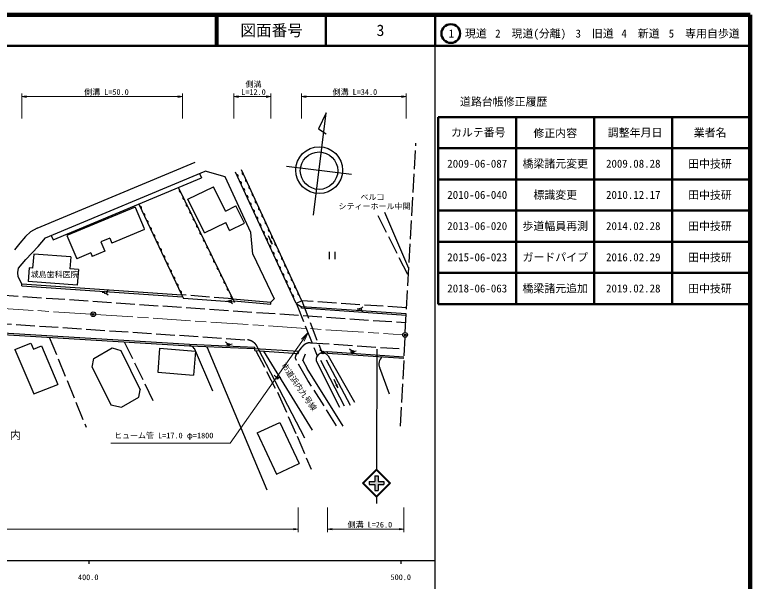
# Model space of a CAD drawing. Units: millimetres, scale not verified. Extents: x 40000 to 680000, y 20000 to 380000.
# Drawn here: x 444294 to 680000, y 198357 to 380000 of the extents above; entities that cross this region are included whole.
import ezdxf
from ezdxf.enums import TextEntityAlignment as Align

# ---------------------------------------------------------------- set-up
doc = ezdxf.new("R2010")
doc.units = ezdxf.units.MM
doc.header["$LTSCALE"] = 1000
doc.header["$PDMODE"] = 32
doc.header["$PDSIZE"] = 500
doc.linetypes.add('CHAIN', pattern=[18.5, 12, -1.5, 3.5, -1.5])
doc.linetypes.add('DASHED', pattern=[7.5, 6, -1.5])
for name, color, linetype, lineweight in [('M-BGD', 7, 'Continuous', 25), ('M-BGD-EXST', 7, 'Continuous', 25), ('M-BMK', 2, 'CHAIN', 13), ('M-BMK-HTXT', 7, 'Continuous', 13), ('M-BMK-SRVR', 3, 'Continuous', 25), ('M-STR-HTXT', 7, 'Continuous', 13), ('M-STR-STRC', 7, 'Continuous', 25), ('M-TTL', 2, 'Continuous', 140), ('M-TTL-BAND', 7, 'Continuous', 25), ('M-TTL-FRAM', 2, 'Continuous', 50), ('M-TTL-LINE', 7, 'Continuous', 50)]:
    doc.layers.add(name, color=color, linetype=linetype, lineweight=lineweight)
doc.layers.add('M-OTRS', color=6, linetype='Continuous')
doc.layers.add('M-TTL-TXT', color=7, linetype='Continuous')
doc.styles.add('ＭＳ ゴシック', font='')
doc.styles.get('ＭＳ ゴシック').set_extended_font_data('MS Gothic')

# ---------------------------------------------------------------- blocks, each defined once
blk = doc.blocks.new('open_arrow')
at = {"color": 0, "linetype": 'Continuous', "lineweight": -2}
blk.add_lwpolyline([(7.5, 1.25), (0, 0), (7.5, -1.25)], dxfattribs=at)

msp = doc.modelspace()

# ---------------------------------------------------------------- hatches: boundary and pattern name
at = {"layer": 'M-STR-STRC'}
msp.add_hatch(color=256, dxfattribs=at).paths.add_polyline_path([(557865, 230340), (559725, 230340), (559726, 232200), (560726, 232200), (560725, 230340), (562585, 230340), (562585, 229340), (560725, 229340), (560725, 227480), (559725, 227480), (559725, 229340), (557865, 229340)])

# ---------------------------------------------------------------- linework, layer by layer
at = {"layer": 'M-BGD'}
for p, q in [((540012, 315770), (544081, 348548)), ((544081, 348548), (541627, 343440)), ((541627, 343440), (544123, 341773)), ((451437, 311574), (502086, 332707)), ((536310, 288291), (516960, 330278)), ((531379, 331453), (552219, 328866)), ((454121, 308478), (505309, 329836)), ((456613, 307815), (504189, 327666)), ((503500, 329081), (504189, 327666)), ((511760, 328071), (505309, 329836)), ((520002, 310134), (511760, 328071)), ((534474, 287445), (515085, 329516)), ((514207, 288870), (496798, 324582)), ((499809, 320846), (507978, 324857)), ((511816, 317041), (507978, 324857)), ((505110, 310049), (499809, 320846)), ((482892, 318324), (461031, 309164)), ((482892, 318324), (485781, 311431)), ((484084, 319277), (497753, 290327)), ((511816, 317041), (515185, 318696)), ((517888, 313192), (515185, 318696)), ((570582, 298613), (562856, 316540)), ((451437, 311574), (449361, 310417)), ((485881, 311191), (475402, 306800)), ((505110, 310049), (511908, 313387)), ((513147, 310864), (511908, 313387)), ((513147, 310864), (517888, 313192)), ((447702, 308877), (445885, 306743)), ((449361, 310417), (447702, 308877)), ((455923, 309230), (456613, 307815)), ((461031, 309164), (464148, 301724)), ((520632, 303192), (520002, 310134)), ((445885, 306743), (444270, 304645)), ((451758, 305655), (454121, 308478)), ((474741, 308379), (471890, 307184)), ((471890, 307184), (473136, 304211)), ((474741, 308379), (475402, 306800)), ((447846, 301469), (451758, 305655)), ((473136, 304211), (469118, 302528)), ((450387, 303282), (450039, 298786)), ((462266, 302363), (450387, 303282)), ((462266, 302363), (461969, 298520)), ((468662, 303615), (464148, 301724)), ((468662, 303615), (469118, 302528)), ((520632, 303192), (527442, 288944)), ((445544, 298743), (447846, 301469)), ((445255, 297384), (445544, 298743)), ((445423, 295979), (445255, 297384)), ((448934, 298872), (448595, 294489)), ((450039, 298786), (448934, 298872)), ((464683, 298310), (461969, 298520)), ((464683, 298310), (464293, 293275)), ((446603, 293712), (445423, 295979)), ((446562, 293113), (446603, 293712)), ((446562, 293113), (498100, 289593)), ((446603, 293712), (497807, 290214)), ((464293, 293275), (448599, 294489)), ((497753, 290327), (498394, 288971)), ((514701, 287857), (498394, 288971)), ((514207, 288870), (526412, 287825)), ((514207, 288870), (514701, 287857)), ((514514, 288242), (526360, 287227)), ((526360, 287227), (526412, 287825)), ((526412, 287825), (527442, 288944)), ((536310, 288291), (534474, 287445)), ((534474, 287445), (536180, 286390)), ((536146, 285891), (536180, 286390)), ((569738, 283596), (536146, 285891)), ((569772, 284095), (536180, 286390)), ((391952, 280908), (500334, 274383)), ((392100, 280398), (500304, 273884)), ((444318, 272655), (449437, 274706)), ((449437, 274706), (450273, 272760)), ((450273, 272760), (452846, 273792)), ((452846, 273792), (458129, 261486)), ((500304, 273884), (521249, 272967)), ((500326, 274383), (521282, 273466)), ((505957, 273257), (505951, 273637)), ((521206, 272317), (521282, 273466)), ((444318, 272655), (450436, 258403)), ((469603, 269754), (475542, 273168)), ((475542, 273168), (478257, 272326)), ((478257, 272326), (484495, 259695)), ((490716, 273140), (490156, 265398)), ((490716, 273140), (502192, 272164)), ((502192, 272164), (501633, 264422)), ((501758, 273094), (507718, 259461)), ((505957, 273257), (525091, 227696)), ((521206, 272317), (535156, 271394)), ((521252, 273016), (535203, 272093)), ((522234, 273112), (537119, 244304)), ((524047, 272129), (539575, 246760)), ((535203, 272093), (535156, 271394)), ((536616, 269123), (537481, 271241)), ((544534, 271476), (544567, 271975)), ((544534, 271476), (568997, 269858)), ((544567, 271975), (569023, 270357)), ((469115, 267021), (469603, 269754)), ((536616, 269123), (537998, 266559)), ((540895, 269031), (548382, 254168)), ((542261, 269207), (549894, 254620)), ((544059, 269343), (551749, 254793)), ((544712, 270625), (553163, 255799)), ((469115, 267021), (475103, 254896)), ((549490, 248097), (537998, 266559)), ((564407, 258374), (561307, 266766)), ((490156, 265398), (501633, 264422)), ((450436, 258403), (458129, 261486)), ((484080, 257397), (484495, 259695)), ((478465, 254170), (484080, 257397)), ((475103, 254896), (478465, 254170)), ((522002, 245941), (529254, 249314)), ((529254, 249314), (535396, 236111)), ((522002, 245941), (528143, 232737)), ((528143, 232737), (535396, 236111))]:
    msp.add_line(p, q, dxfattribs=at)
at = {"layer": 'M-BGD', "linetype": 'DASHED'}
for p, q in [((569437, 278097), (572825, 338791)), ((560620, 315583), (570450, 296244)), ((409491, 292238), (569616, 281299)), ((514207, 288870), (497807, 290214)), ((536263, 288276), (542766, 271539)), ((569879, 286013), (536265, 288271)), ((534547, 287262), (541225, 270631)), ((392353, 284189), (518888, 275761)), ((455375, 276589), (467142, 247802)), ((569355, 276599), (567778, 246945)), ((479366, 275144), (489160, 255140)), ((534429, 270795), (536424, 273519)), ((539066, 274844), (569156, 272854)), ((521596, 272291), (528916, 258049)), ((538216, 262767), (534531, 269236)), ((547460, 248247), (538216, 262767)), ((528916, 258049), (534774, 244848)), ((534774, 244848), (539256, 234254))]:
    msp.add_line(p, q, dxfattribs=at)
at = {"layer": 'M-BGD'}
for centre, radius in [((541841, 330154), 7500), ((541812, 329999), 6000)]:
    msp.add_circle(centre, radius, dxfattribs=at)
for centre, radius, start, end in [((515481, 328322), 439, 313.2356, 96.25115), ((517609, 329201), 439, 133.23559, 276.25114), ((516528, 326052), 439, 313.2356, 96.25115), ((518656, 326931), 439, 133.23559, 276.25114), ((497471, 323520), 439, 134.48149, 277.49704), ((517574, 323781), 439, 313.2356, 96.25115), ((519702, 324660), 439, 133.23559, 276.25114), ((498566, 321272), 439, 134.48149, 277.49704), ((518621, 321511), 439, 313.2356, 96.25115), ((520749, 322390), 439, 133.23559, 276.25114), ((484491, 318087), 439, 313.76833, 96.78388), ((499662, 319025), 439, 134.48149, 277.49704), ((519667, 319240), 439, 313.2356, 96.25115), ((521795, 320119), 439, 133.23559, 276.25114), ((485559, 315827), 439, 313.76833, 96.78388), ((500757, 316778), 439, 134.48149, 277.49704), ((520713, 316970), 439, 313.2356, 96.25115), ((522841, 317849), 439, 133.23559, 276.25114), ((523888, 315578), 439, 133.23559, 276.25114), ((486626, 313566), 439, 313.76833, 96.78388), ((501853, 314531), 439, 134.48149, 277.49704), ((521760, 314699), 439, 313.2356, 96.25115), ((524934, 313308), 439, 133.23559, 276.25114), ((487694, 311305), 439, 313.76833, 96.78388), ((502948, 312284), 439, 134.48149, 277.49704), ((522806, 312429), 439, 313.2356, 96.25115), ((525981, 311037), 439, 133.23559, 276.25114), ((488761, 309045), 439, 313.76833, 96.78388), ((504044, 310036), 439, 134.48149, 277.49704), ((523852, 310158), 439, 313.2356, 96.25115), ((527027, 308767), 439, 133.23559, 276.25114), ((489828, 306784), 439, 313.76833, 96.78388), ((505139, 307789), 439, 134.48149, 277.49704), ((524899, 307888), 439, 313.2356, 96.25115), ((528073, 306496), 439, 133.23559, 276.25114), ((490896, 304523), 439, 313.76833, 96.78388), ((506235, 305542), 439, 134.48149, 277.49704), ((525945, 305618), 439, 313.2356, 96.25115), ((529120, 304226), 439, 133.23559, 276.25114), ((491963, 302263), 439, 313.76833, 96.78388), ((507330, 303295), 439, 134.48149, 277.49704), ((526992, 303347), 439, 313.2356, 96.25115), ((530166, 301955), 439, 133.23559, 276.25114), ((493031, 300002), 439, 313.76833, 96.78388), ((508426, 301048), 439, 134.48149, 277.49704), ((528038, 301077), 439, 313.2356, 96.25115), ((531213, 299685), 439, 133.23559, 276.25114), ((494098, 297741), 439, 313.76833, 96.78388), ((509521, 298800), 439, 134.48149, 277.49704), ((529084, 298806), 439, 313.2356, 96.25115), ((532259, 297414), 439, 133.23559, 276.25114), ((495166, 295481), 439, 313.76833, 96.78388), ((510617, 296553), 439, 134.48149, 277.49704), ((530131, 296536), 439, 313.2356, 96.25115), ((531177, 294265), 439, 313.2356, 96.25115), ((533305, 295144), 439, 133.23559, 276.25114), ((496233, 293220), 439, 313.76833, 96.78388), ((511712, 294306), 439, 134.48149, 277.49704), ((512808, 292059), 439, 134.48149, 277.49704), ((532224, 291995), 439, 313.2356, 96.25115), ((534352, 292873), 439, 133.23559, 276.25114), ((497301, 290959), 439, 313.76833, 96.78388), ((513903, 289812), 439, 134.48149, 277.49704), ((533270, 289724), 439, 313.2356, 96.25115), ((535398, 290603), 439, 133.23559, 276.25114), ((500272, 272117), 1767, 30.80855, 88.93971), ((542967, 269437), 2112, 34.24032, 191.07839), ((563727, 268095), 2761, 126.47832, 208.78859)]:
    msp.add_arc(centre, radius, start, end, dxfattribs=at)
at = {"layer": 'M-BGD', "linetype": 'DASHED'}
for centre, radius, start, end in [((518340, 271632), 4166, 20.80845, 82.43848), ((539098, 271485), 3360, 90.54048, 142.73754), ((535396, 270076), 1205, 143.32538, 224.17047)]:
    msp.add_arc(centre, radius, start, end, dxfattribs=at)
at = {"layer": 'M-BGD-EXST'}
for p, q in [((526801, 306392), (525640, 309158)), ((545066, 303985), (545066, 301590)), ((546863, 303985), (546863, 301590)), ((473094, 290915), (472368, 290915)), ((473714, 291171), (474227, 291685)), ((473714, 290658), (474227, 290145)), ((512909, 288070), (512183, 288070)), ((513529, 288327), (514042, 288840)), ((513529, 287813), (514042, 287300)), ((554709, 285594), (553983, 285594)), ((555328, 285851), (555842, 286364)), ((555328, 285338), (555842, 284824)), ((512448, 274492), (511861, 275078)), ((512741, 274614), (512741, 273784)), ((513141, 274306), (513942, 274521)), ((542704, 271992), (542118, 272579)), ((542997, 272114), (542997, 271285)), ((543398, 271807), (544199, 272021)), ((552201, 272198), (551614, 272784)), ((552494, 272319), (552494, 271490)), ((552894, 272012), (553695, 272227)), ((547817, 260326), (546655, 263093))]:
    msp.add_line(p, q, dxfattribs=at)
for centre, radius in [((473457, 290915), 363), ((513272, 288070), 363), ((555072, 285594), 363), ((512741, 274199), 415), ((542997, 271699), 415), ((552494, 271905), 415)]:
    msp.add_circle(centre, radius, dxfattribs=at)
at = {"layer": 'M-BMK'}
for p, q in [((468701, 284008), (370551, 290477)), ((470197, 283909), (568647, 277397))]:
    msp.add_line(p, q, dxfattribs=at)
at = {"layer": 'M-BMK-HTXT'}
for p, q in [((528072, 263817), (527486, 264404)), ((528365, 263939), (528365, 263110)), ((528766, 263632), (529566, 263846))]:
    msp.add_line(p, q, dxfattribs=at)
msp.add_circle((528365, 263524), 415, dxfattribs=at)
at = {"layer": 'M-BMK-SRVR'}
for centre in [(469449, 283958), (569395, 277348)]:
    msp.add_circle(centre, 750, dxfattribs=at)
at = {"layer": 'M-OTRS'}
for p in [(469449, 283958), (569395, 277348)]:
    msp.add_point(p, dxfattribs=at)
at = {"layer": 'M-STR-HTXT'}
for p, q in [((446603, 346750), (446603, 354750)), ((446603, 353750), (498100, 353750)), ((498100, 346750), (498100, 354750)), ((514514, 346750), (514514, 354750)), ((514514, 353750), (526360, 353750)), ((526360, 346750), (526360, 354750)), ((536146, 346750), (536146, 354750)), ((536146, 353750), (569738, 353750)), ((569738, 346750), (569738, 354750)), ((535156, 214059), (535156, 222059)), ((544534, 222059), (544534, 214059)), ((568997, 222059), (568997, 214059)), ((304756, 215059), (535156, 215059)), ((544534, 215059), (568997, 215059))]:
    msp.add_line(p, q, dxfattribs=at)
msp.add_lwpolyline([(538324, 278099), (513324, 242628), (475109, 242628)], dxfattribs=at)
at = {"layer": 'M-STR-STRC'}
for p, q in [((560357, 272782), (560224, 234340)), ((555724, 229840), (560224, 234340)), ((556078, 229840), (560224, 233987)), ((564725, 229840), (560224, 234340)), ((564371, 229840), (560224, 233987)), ((559726, 232200), (559725, 230340)), ((559726, 232200), (560726, 232200)), ((560726, 232200), (560725, 230340)), ((555724, 229840), (560224, 225340)), ((556078, 229840), (560224, 225693)), ((557865, 230340), (557865, 229340)), ((557865, 230340), (559725, 230340)), ((557865, 229340), (559725, 229340)), ((559725, 229340), (559725, 227480)), ((560224, 225693), (564371, 229840)), ((560225, 225340), (564725, 229840)), ((560725, 230340), (562585, 230340)), ((560725, 229340), (562585, 229340)), ((560725, 229340), (560725, 227480)), ((562585, 230340), (562585, 229340)), ((559725, 227480), (560725, 227480)), ((560225, 225340), (560225, 223340))]:
    msp.add_line(p, q, dxfattribs=at)
at = {"layer": 'M-TTL'}
for p, q in [((680000, 380000), (40000, 380000)), ((680000, 20000), (680000, 380000))]:
    msp.add_line(p, q, dxfattribs=at)
at = {"layer": 'M-TTL-BAND'}
for p, q in [((579000, 20000), (579000, 370000)), ((40000, 205000), (579000, 205000)), ((468000, 205000), (468000, 204000)), ((568000, 205000), (568000, 204000))]:
    msp.add_line(p, q, dxfattribs=at)
at = {"layer": 'M-TTL-FRAM'}
for p, q in [((580000, 347197), (580000, 287197)), ((580000, 347197), (680000, 347197)), ((580000, 287197), (680000, 287197))]:
    msp.add_line(p, q, dxfattribs=at)
at = {"layer": 'M-TTL-LINE'}
for p, q in [((508747, 380000), (508747, 370000)), ((509247, 380000), (509247, 370000)), ((543997, 380000), (543997, 370000)), ((579000, 380000), (579000, 370000)), ((40000, 370000), (680000, 370000)), ((605000, 347197), (605000, 287197)), ((630000, 347197), (630000, 287197)), ((655000, 347197), (655000, 287197)), ((580000, 337197), (680000, 337197)), ((580000, 327197), (680000, 327197)), ((580000, 317197), (680000, 317197)), ((580000, 307197), (680000, 307197)), ((580000, 297197), (680000, 297197))]:
    msp.add_line(p, q, dxfattribs=at)
msp.add_circle((584031, 373958), 3000, dxfattribs=at)

# ---------------------------------------------------------------- block references
at = {"layer": 'M-BGD-EXST', "xscale": 150, "yscale": 150, "rotation": 112.8}
for p in [(526801, 306392), (547817, 260326)]:
    msp.add_blockref('open_arrow', p, dxfattribs=at)
at = {"layer": 'M-STR-HTXT', "xscale": 200, "yscale": 200}
for p in [(446603, 353750), (514514, 353750), (536146, 353750), (544534, 215059)]:
    msp.add_blockref('open_arrow', p, dxfattribs=at)
at = {"layer": 'M-STR-HTXT'}
for p, xscale, yscale, rotation in [((498100, 353750), 200, 200, 180), ((526360, 353750), 200, 200, 180), ((569738, 353750), 200, 200, 180), ((538324, 278099), 400, 400, 234.8), ((535156, 215059), 200, 200, 180), ((568997, 215059), 200, 200, 180)]:
    msp.add_blockref('open_arrow', p, dxfattribs=dict(at, xscale=xscale, yscale=yscale, rotation=rotation))

# ---------------------------------------------------------------- texts
at = {"layer": 'M-BMK-HTXT', "style": 'ＭＳ ゴシック'}
for s, p in [('ベルコ', (555072, 322445)), ('シティーホール中関', (548049, 319488)), ('城島歯科医院', (449394, 297651))]:
    msp.add_text(s, height=1833, dxfattribs=at).set_placement(p, align=Align.TOP_LEFT)
msp.add_text('市道浜内九号線', height=1833, rotation=304.277, dxfattribs=at).set_placement((539233, 252460), align=Align.BOTTOM_RIGHT)
msp.add_text('浜\u3000内', height=2566, dxfattribs=at).set_placement((446261, 243128), align=Align.BOTTOM_RIGHT)
at = {"layer": 'M-STR-HTXT', "style": 'ＭＳ ゴシック'}
for s, p in [('側溝', (520804, 356250)), ('側溝 L=50.0', (473689, 353750)), ('L=12.0', (520804, 353750)), ('側溝 L=34.0', (553284, 353750)), ('側溝 L=26.0', (558089, 215059))]:
    msp.add_text(s, height=1833, dxfattribs=at).set_placement(p, align=Align.BOTTOM_CENTER)
msp.add_text('ヒューム管 L=17.0 φ=1800', height=1833, dxfattribs=at).set_placement((476109, 243628), align=Align.BOTTOM_LEFT)
at = {"layer": 'M-TTL-BAND', "style": 'ＭＳ ゴシック'}
for s, p in [('400.0', (467844, 198195)), ('500.0', (568000, 198195))]:
    msp.add_text(s, height=1833, dxfattribs=at).set_placement(p, align=Align.BOTTOM_CENTER)
at = {"layer": 'M-TTL-TXT', "style": 'ＭＳ ゴシック'}
for s, height, p in [('図面番号', 3666, (526622, 375000)), ('3', 3666, (561497, 375000)), ('1\u3000現道', 2566, (589448, 373958)), ('2\u3000現道(分離)', 2566, (609619, 373958)), ('3\u3000旧道', 2566, (630121, 373958)), ('4\u3000新道', 2566, (644824, 373958)), ('5\u3000専用自歩道', 2566, (665228, 373958)), ('道路台帳修正履歴', 2566, (600968, 352113)), ('カルテ番号', 2566, (592839, 342277)), ('修正内容', 2566, (617509, 342023)), ('調整年月日', 2566, (643089, 342197)), ('業者名', 2566, (667134, 342197)), ('2009-06-087', 2566, (592500, 332245)), ('橋梁諸元変更', 2566, (617500, 332245)), ('2009.08.28', 2566, (642500, 332245)), ('田中技研', 2566, (667077, 332189)), ('2010-06-040', 2566, (592500, 322245)), ('標識変更', 2566, (617500, 322245)), ('2010.12.17', 2566, (642500, 322245)), ('田中技研', 2566, (667077, 322189)), ('2013-06-020', 2566, (592500, 312245)), ('歩道幅員再測', 2566, (617500, 312245)), ('2014.02.28', 2566, (642500, 312245)), ('田中技研', 2566, (667077, 312189)), ('2015-06-023', 2566, (592500, 302245)), ('ガードパイプ', 2566, (617500, 302245)), ('2016.02.29', 2566, (642500, 302245)), ('田中技研', 2566, (667077, 302189)), ('2018-06-063', 2566, (592500, 292245)), ('橋梁諸元追加', 2566, (617500, 292245)), ('2019.02.28', 2566, (642500, 292245)), ('田中技研', 2566, (667077, 292189))]:
    msp.add_text(s, height=height, dxfattribs=at).set_placement(p, align=Align.MIDDLE_CENTER)

doc.saveas('drawing.dxf')
